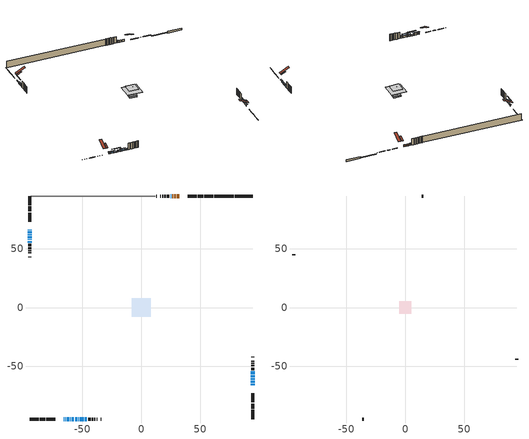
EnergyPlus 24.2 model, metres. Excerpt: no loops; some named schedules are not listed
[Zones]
conditioned space
 floor outside (Floor1 construction): -1.21,-1.21 -1.21,1.21 1.21,1.21 1.21,-1.21 z1.07
 floor adiabatic (Floor3 construction): -4.06,-4.06 -4.06,4.06 4.06,4.06 4.06,-4.06 z1.07
 floor adiabatic (AdiabaticFloorConstruction): -8.04,-8.04 -8.04,8.04 8.04,8.04 8.04,-8.04 z5.95
 floor foundation (Slab1 construction): -2.79,-2.79 -2.79,2.79 2.79,2.79 2.79,-2.79 z-0.91
 floor foundation (Slab2 construction): -4.06,-4.06 -4.06,4.06 4.06,4.06 4.06,-4.06 z-0.61
 wall outside (RimJoist1 construction): 61.26,94.81 53.49,94.81 / -94.81,-94.81 -87.05,-94.81 / -94.81,94.81 -94.81,87.05 / 94.81,-94.81 94.81,-87.05 z1.07:1.37
 wall outside (RimJoist2 construction): 52.56,94.81 48.12,94.81 / -86.12,-94.81 -81.67,-94.81 / -94.81,86.12 -94.81,81.67 / 94.81,-86.12 94.81,-81.67 z1.07:1.37
 wall outside (RimJoist3 construction): 47.19,94.81 39.42,94.81 / -80.75,-94.81 -72.98,-94.81 / -94.81,80.75 -94.81,72.98 / 94.81,-80.75 94.81,-72.98 z1.07:1.37
 wall outside (AdiabaticWallConstruction 1): 32.47,94.81 30.37,94.81 / 29.44,94.81 28.01,94.81 / 27.08,94.81 26.24,94.81 z1.07:3.1
 wall outside (AdiabaticWallConstruction): -94.81,66.03 -94.81,65.72 z1.07:1.99; -66.03,-94.81 -65.42,-94.81 / -64.49,-94.81 -64.11,-94.81 / -63.18,-94.81 -61.4,-94.81 / 94.81,-66.03 94.81,-64.96 / 94.81,-61.33 94.81,-60.16 / 94.81,-59.23 94.81,-57.55 / -60.48,-94.81 -59.94,-94.81 / 25.31,94.81 24.93,94.81 / -47.86,-94.81 -46.2,-94.81 z1.07:2.85; -94.81,64.8 -94.81,63.35 / -56.33,-94.81 -54.58,-94.81 z1.07:2.52; -94.81,62.42 -94.81,61.42 z1.07:1.57; -94.81,60.49 -94.81,58.89 z1.07:3.13; -94.81,57.96 -94.81,57.4 z1.07:2.21; -94.81,56.48 -94.81,55.03 z1.07:2.24; 94.81,-64.04 94.81,-62.26 / -52.34,-94.81 -48.78,-94.81 z1.07:3.1; -59.01,-94.81 -57.26,-94.81 z1.07:2.09; 94.81,-56.63 94.81,-54.14 z1.07:3.56; -53.65,-94.81 -53.27,-94.81 z1.07:2.82
 wall outside (Wall1 construction): 24,94.81 21.88,94.81 / -45.27,-94.81 -43.15,-94.81 / -94.81,54.1 -94.81,51.98 / 94.81,-53.21 94.81,-51.08 z1.07:8.39
 wall outside (Wall2 construction): 20.95,94.81 19.63,94.81 / -42.22,-94.81 -40.9,-94.81 / -94.81,51.05 -94.81,49.72 / 94.81,-50.16 94.81,-48.83 z1.07:8.39
 wall outside (Wall3 construction): 18.7,94.81 17.65,94.81 / -39.97,-94.81 -38.92,-94.81 / -94.81,48.79 -94.81,47.74 / 94.81,-47.9 94.81,-46.85 z1.07:8.39
 wall outside (Wall4 construction): 16.72,94.81 16.22,94.81 / -37.99,-94.81 -37.49,-94.81 / -94.81,46.81 -94.81,46.32 / 94.81,-45.92 94.81,-45.43 z1.07:8.39
 wall outside (Wall6 construction): 13.24,94.81 12.84,94.81 / -34.51,-94.81 -34.11,-94.81 / -94.81,43.34 -94.81,42.94 / 94.81,-42.45 94.81,-42.05 z1.07:8.39
 wall foundation (FoundationWall1 construction): 94.81,94.81 79.42,94.81 z-0.91:1.07
 wall foundation (FoundationWall2 construction): 78.49,94.81 62.19,94.81 z-0.61:0.15
 wall adiabatic (Wall7 construction): 11.91,94.81 -93.89,94.81 z1.07:8.39
 window (WindowConstruction 19): -94.81,66.03 -94.81,65.73 z1.07:1.98
 window (WindowConstruction 7): -66.03,-94.81 -65.42,-94.81 z1.07:2.85
 window (WindowConstruction 8): -64.49,-94.81 -64.11,-94.81 z1.07:2.85
 window (WindowConstruction 9): -94.81,64.8 -94.81,63.35 z1.07:2.52
 window (WindowConstruction 20): -94.81,62.42 -94.81,61.42 z1.07:1.57
 window (WindowConstruction 10): -63.18,-94.81 -61.4,-94.81 z1.07:2.85
 window (WindowConstruction 11): -94.81,60.49 -94.81,58.89 z1.07:3.13
 window (WindowConstruction 12): -94.81,57.96 -94.81,57.4 z1.07:2.21
 window (WindowConstruction 13): -94.81,56.47 -94.81,55.03 z1.07:2.24
 window (WindowConstruction 14): 94.81,-66.03 94.81,-64.96 z1.07:2.85
 window (WindowConstruction): 94.81,-64.03 94.81,-62.26 z1.07:3.1
 window (WindowConstruction 15): 94.81,-61.33 94.81,-60.16 z1.07:2.85
 window (WindowConstruction 16): 94.81,-59.23 94.81,-57.56 z1.07:2.85
 window (WindowConstruction 17): -60.48,-94.81 -59.94,-94.81 z1.07:2.85
 window (WindowConstruction 18): -59.01,-94.81 -57.26,-94.81 z1.07:2.08
 window (WindowConstruction 1): 94.81,-56.63 94.81,-54.14 z1.07:3.56
 window (WindowConstruction 2): 25.31,94.81 24.93,94.81 z1.07:2.85
 window (WindowConstruction 3): -56.33,-94.81 -54.58,-94.81 z1.07:2.52
 window (WindowConstruction 4): -53.65,-94.81 -53.27,-94.81 z1.07:2.82
 window (WindowConstruction 5): -52.34,-94.81 -48.79,-94.81 z1.07:3.1
 window (WindowConstruction 6): -47.86,-94.81 -46.2,-94.81 z1.07:2.85
 door (Door): 32.47,94.81 30.37,94.81 z1.07:3.1
 door (Door 1): 29.44,94.81 28.01,94.81 z1.07:3.1
 door (Door 2): 27.08,94.81 26.24,94.81 z1.07:3.1
 ceiling adiabatic (AdiabaticFloorConstruction): 8.04,-8.04 8.04,8.04 -8.04,8.04 -8.04,-8.04 z5.95
 roof outside (Roof1 construction): -1.14,1.14 -1.14,-1.14 1.14,-1.14 1.14,1.14 z8.39
 roof outside (Roof3 construction): 33.4,94.81,8.39 33.4,89.76,10.91 34.81,89.76,10.91 34.81,94.81,8.39; -66.96,-94.81,8.39 -66.96,-89.76,10.91 -68.37,-89.76,10.91 -68.37,-94.81,8.39; -94.81,66.96,8.39 -89.76,66.96,10.91 -89.76,68.37,10.91 -94.81,68.37,8.39; 94.81,-66.96,8.39 89.76,-66.96,10.91 89.76,-68.37,10.91 94.81,-68.37,8.39
attic - vented
 floor to conditioned space (Floor2 construction Reversed): -5.2,-5.2 -5.2,5.2 5.2,5.2 5.2,-5.2 z8.39
 wall outside (Wall5 construction): 15.29,94.81 14.17,94.81 / -36.56,-94.81 -35.44,-94.81 / -94.81,45.39 -94.81,44.27 / 94.81,-44.5 94.81,-43.37 z1.07:8.39
 roof outside (Roof2 construction): 35.74,94.81,8.39 35.74,84.97,13.31 38.49,84.97,13.31 38.49,94.81,8.39; -69.3,-94.81,8.39 -69.3,-84.97,13.31 -72.05,-84.97,13.31 -72.05,-94.81,8.39; -94.81,69.3,8.39 -84.97,69.3,13.31 -84.97,72.05,13.31 -94.81,72.05,8.39; 94.81,-69.3,8.39 84.97,-69.3,13.31 84.97,-72.05,13.31 94.81,-72.05,8.39
shading: -94.81,65.12 -94.81,66.64 -95.42,66.64 -95.42,65.12 z2.59; -64.81,-94.81 -66.64,-94.81 -66.64,-95.42 -64.81,-95.42 z3.46; -63.81,-94.81 -64.79,-94.81 -64.79,-95.42 -63.81,-95.42 z3.15; -94.81,57.86 -94.81,70.29 -95.42,70.29 -95.42,57.86 z8.01; -94.81,60.81 -94.81,63.03 -95.42,63.03 -95.42,60.81 z2.18; -60.79,-94.81 -63.79,-94.81 -63.79,-95.42 -60.79,-95.42 z3.46; -94.81,58.28 -94.81,61.1 -95.42,61.1 -95.42,58.28 z3.74; -94.81,56.79 -94.81,58.57 -95.42,58.57 -95.42,56.79 z2.82; -94.81,54.42 -94.81,57.08 -95.42,57.08 -95.42,54.42 z2.85; 94.81,-64.35 94.81,-66.64 95.73,-66.64 95.73,-64.35 z3.46; 94.81,-61.65 94.81,-64.64 95.42,-64.64 95.42,-61.65 z3.71; 94.81,-59.55 94.81,-61.94 95.73,-61.94 95.73,-59.55 z3.46; 94.81,-56.95 94.81,-59.84 95.73,-59.84 95.73,-56.95 z3.46; -59.33,-94.81 -61.08,-94.81 -61.08,-97.87 -59.33,-97.87 z3.46; -53.6,-94.81 -62.67,-94.81 -62.67,-95.42 -53.6,-95.42 z5.75; 94.81,-53.84 94.81,-56.93 95.42,-56.93 95.42,-53.84 z3.86; 24.32,94.81 25.92,94.81 25.92,95.42 24.32,95.42 z3.46; -53.97,-94.81 -56.94,-94.81 -56.94,-97.55 -53.97,-97.55 z3.13; -52.66,-94.81 -54.26,-94.81 -54.26,-97.55 -52.66,-97.55 z3.43; -48.18,-94.81 -52.95,-94.81 -52.95,-97.55 -48.18,-97.55 z3.71; -45.59,-94.81 -48.47,-94.81 -48.47,-95.42 -45.59,-95.42 z3.46
[Building]
Building 1: Terrain=Suburbs
[Site:Location]
Whistler Nesters_BC: Latitude {deg}=50.13; Longitude {deg}=-122.95; Time Zone {hr}=-8; Elevation {m}=659; Keep Site Location Information=Yes
[Site:GroundTemperature:Shallow]
3.05327, 1.53806, 1.41671, 2.13576, 5.02233, 7.89546, 10.3863, 11.9642, 12.0983, 10.8149, 8.38757, 5.60258
[Site:WaterMainsTemperature]
Calculation Method=Schedule; Temperature Schedule=mains temperature schedule
[Material] Roughness=Rough; Thermal Absorptance=0.9
Name | Thickness {m} | Conductivity {W/m-K} | Density {kg/m3} | Specific Heat {J/kg-K} | Solar Absorptance | Visible Absorptance
asphalt or fiberglass shingles | 0.00635 | 0.162714 | 1121.4 | 1465.45 | 0.4 | 0.4
ceiling loosefill ins | 0.169333 | 0.0480833 | 16.02 | 1046.75 | 0.7 | 0.7
ceiling stud and cavity | 0.1397 | 0.123578 | 65.682 | 1177.47 | 0.7 | 0.7
concrete 4.0 in. | 0.1016 | 1.803125 | 2242.8 | 837.4 | 0.7 | 0.7
concrete 8.0 in. | 0.2032 | 1.803125 | 2242.8 | 837.4 | 0.7 | 0.7
door material | 0.04445 | 0.188738 | 512.64 | 1214.23 | 0.7 | 0.7
exterior vertical ins | 0.0486707 | 0.029427 | 32.04 | 1214.23 | 0.7 | 0.7
exterior vertical ins 1 | 0.0508317 | 0.029427 | 32.04 | 1214.23 | 0.7 | 0.7
floor covering | 0.0127 | 0.0433444 | 54.468 | 1339.84 | 0.6 | 0.6
floor covering 1 | 0.0127 | 9.015625 | 54.468 | 1339.84 | 0.6 | 0.6
floor rigid ins; roof rigid ins | 0.103632 | 0.029427 | 32.04 | 1214.23 | 0.7 | 0.7
floor rigid ins 1; wall rigid ins 2 | 0.512978 | 0.029427 | 32.04 | 1214.23 | 0.7 | 0.7
floor stud and cavity | 0.1397 | 0.150204 | 92.3553 | 1139.71 | 0.7 | 0.7
floor stud and cavity 1 | 0.0889 | 0.233522 | 50.32683 | 1063.81 | 0.7 | 0.7
floor stud and cavity 2 | 0.1397 | 1.75129 | 37.0049 | 1207.88 | 0.7 | 0.7
furniture material conditioned space 1 | 0.1524 | 0.115458 | 640.8 | 1214.23 | 0.6 | 0.6
gypsum board | 0.0127 | 0.160291 | 801 | 837.4 | 0.6 | 0.6
gypsum board 1 | 0.0127 | 0.160291 | 801 | 837.4 | 0.7 | 0.7
osb sheathing 0.5 in. | 0.0127 | 0.115458 | 512.64 | 1214.23 | 0.7 | 0.7
osb sheathing 0.75 in. | 0.01905 | 0.115458 | 512.64 | 1214.23 | 0.7 | 0.7
osb sheathing 2.0 in. | 0.0508 | 0.115458 | 512.64 | 1214.23 | 0.7 | 0.7
rim joist rigid ins; wall rigid ins | 0.051816 | 0.029427 | 32.04 | 1214.23 | 0.7 | 0.7
rim joist stud and cavity | 0.0508 | 0.0406006 | 125.044 | 1163.47 | 0.6 | 0.6
rim joist stud and cavity 1 | 0.0508 | 0.0407152 | 125.044 | 1163.47 | 0.6 | 0.6
roof stud and cavity | 0.2032 | 0.478963 | 78.34581 | 1123.46 | 0.7 | 0.7
roof stud and cavity 1 | 0.2032 | 0.32134 | 78.34581 | 1123.46 | 0.7 | 0.7
wall rigid ins 1 | 0.051816 | 0.029427 | 32.04 | 1214.23 | 0.4 | 0.4
wall stud and cavity | 0.1397 | 0.0740787 | 139.0536 | 1170.24 | 0.7 | 0.7
wall stud and cavity 1 | 0.1397 | 0.0742868 | 139.0536 | 1170.24 | 0.7 | 0.7
wall stud and cavity 2 | 0.1397 | 0.0757045 | 139.0536 | 1170.24 | 0.7 | 0.7
wall stud and cavity 3 | 0.1397 | 0.0758492 | 139.0536 | 1170.24 | 0.7 | 0.7
wall stud and cavity 4 | 0.0889 | 6.9971 | 50.32683 | 1063.81 | 0.6 | 0.6
wall stud and cavity 5 | 0.1397 | 0.4704 | 139.0536 | 1170.24 | 0.7 | 0.7
wall stud and cavity 6 | 0.1397 | 0.485141 | 139.0536 | 1170.24 | 0.7 | 0.7
wall stud and cavity 7 | 0.0889 | 0.380278 | 52.3479 | 1209.89 | 0.7 | 0.7
wall stud and cavity 8 | 0.0889 | 0.391764 | 83.0341 | 1211.67 | 0.7 | 0.7
wood siding | 0.0254 | 0.102417 | 544.68 | 1172.36 | 0.4 | 0.4
wood siding 1 | 0.00254 | 0.102417 | 544.68 | 1172.36 | 0.4 | 0.4
wood siding 2; wood siding 3; wood siding 4 | 0.0254 | 0.102417 | 544.68 | 1172.36 | 0.7 | 0.7
[WindowMaterial:SimpleGlazingSystem]
Name | U-Factor {W/m2-K} | Solar Heat Gain Coefficient
WindowMaterial | 1.55066 | 0.46
WindowMaterial 1 | 1.52284 | 0.47
WindowMaterial 10 | 1.558611 | 0.46
WindowMaterial 11 | 1.55691 | 0.46
WindowMaterial 12 | 1.71987 | 0.4
WindowMaterial 13 | 1.79482 | 0.38
WindowMaterial 14 | 1.88964 | 0.35
WindowMaterial 15 | 1.59041 | 0.45
WindowMaterial 16 | 1.62731 | 0.43
WindowMaterial 17 | 1.70226 | 0.41
WindowMaterial 18 | 1.72782 | 0.4
WindowMaterial 19 | 3.063281 | 0.52
WindowMaterial 2 | 1.78346 | 0.38
WindowMaterial 20 | 3.026374 | 0.54
WindowMaterial 3 | 1.73406 | 0.4
WindowMaterial 4 | 2.06055 | 0.29
WindowMaterial 5 | 1.68977 | 0.42
WindowMaterial 6 | 1.717595 | 0.41
WindowMaterial 7 | 1.67615 | 0.42
WindowMaterial 8 | 2.05941 | 0.29
WindowMaterial 9 | 1.76813 | 0.39
[Construction]
AdiabaticFloorConstruction: floor stud and cavity 2, floor rigid ins 1, osb sheathing 0.75 in., floor covering
AdiabaticWallConstruction: wood siding 3, wall rigid ins 2, wall stud and cavity 7, gypsum board
AdiabaticWallConstruction 1: wood siding 4, wall rigid ins 2, wall stud and cavity 7, gypsum board
Door; Door 1; Door 2: door material
Floor1 construction: floor stud and cavity, floor rigid ins, osb sheathing 0.75 in., floor covering
Floor2 construction Reversed: gypsum board, ceiling stud and cavity, ceiling loosefill ins
Floor3 construction: floor stud and cavity 1, floor covering 1
FoundationWall1 construction; FoundationWall2 construction: concrete 8.0 in., gypsum board 1
furniture construction conditioned space 1: furniture material conditioned space 1
PartitionWallConstruction: gypsum board, wall stud and cavity 8, gypsum board
RimJoist1 construction: wood siding 2, rim joist rigid ins, osb sheathing 2.0 in., rim joist stud and cavity
RimJoist2 construction; RimJoist3 construction: wood siding 2, rim joist rigid ins, osb sheathing 2.0 in., rim joist stud and cavity 1
Roof1 construction: asphalt or fiberglass shingles, roof rigid ins, osb sheathing 0.75 in., roof stud and cavity, gypsum board
Roof2 construction: asphalt or fiberglass shingles
Roof3 construction: asphalt or fiberglass shingles, roof rigid ins, osb sheathing 0.75 in., roof stud and cavity 1, gypsum board
Slab1 construction; Slab2 construction: concrete 4.0 in.
Wall1 construction: wood siding, osb sheathing 0.5 in., wall stud and cavity, gypsum board
Wall2 construction: wood siding, osb sheathing 0.5 in., wall stud and cavity 1, gypsum board
Wall3 construction: wood siding, osb sheathing 0.5 in., wall stud and cavity 2, gypsum board
Wall4 construction: wood siding, osb sheathing 0.5 in., wall stud and cavity 3, gypsum board
Wall5 construction: wood siding 1, wall stud and cavity 4
Wall6 construction: wood siding, wall rigid ins, osb sheathing 0.5 in., wall stud and cavity 5, gypsum board
Wall7 construction: wall rigid ins 1, osb sheathing 0.5 in., wall stud and cavity 6, gypsum board
WindowConstruction: WindowMaterial
WindowConstruction 1: WindowMaterial 1
WindowConstruction 10: WindowMaterial 10
WindowConstruction 11: WindowMaterial 11
WindowConstruction 12: WindowMaterial 12
WindowConstruction 13: WindowMaterial 13
WindowConstruction 14: WindowMaterial 14
WindowConstruction 15: WindowMaterial 15
WindowConstruction 16: WindowMaterial 16
WindowConstruction 17: WindowMaterial 17
WindowConstruction 18: WindowMaterial 18
WindowConstruction 19: WindowMaterial 19
WindowConstruction 2: WindowMaterial 2
WindowConstruction 20: WindowMaterial 20
WindowConstruction 3: WindowMaterial 3
WindowConstruction 4: WindowMaterial 4
WindowConstruction 5: WindowMaterial 5
WindowConstruction 6: WindowMaterial 6
WindowConstruction 7: WindowMaterial 7
WindowConstruction 8: WindowMaterial 8
WindowConstruction 9: WindowMaterial 9
[Zone] Multiplier=1; Part of Total Floor Area=Yes
Name | Volume {m3}
attic - vented | 84.0285
conditioned space | 887.1
[Space]
Name | Zone | Volume {m3}
attic - vented 1 | attic - vented | 84.0285
conditioned space 1 | conditioned space | 887.1
[ZoneInfiltration:EffectiveLeakageArea]
infil attic - vented 1: Zone or Space=attic - vented 1; Schedule=Always On Discrete; Effective Air Leakage Area {cm2}=4482.21; Stack Coefficient=0.000850918; Wind Coefficient=1.9709e-05
[ZoneMixing]
whole house fan mix: Zone or Space=attic - vented; Schedule=Always On Continuous; Design Flow Rate Calculation Method=Flow/Zone; Design Flow Rate {m3/s}=0; Source Zone or Space=conditioned space
[SurfaceProperty:ExposedFoundationPerimeter] Exposed Perimeter Calculation Method=TotalExposedPerimeter
Name | Total Exposed Perimeter {m}
Slab1 | 15.392
Slab2 | 16.307
[InternalMass] Zone or ZoneList=conditioned space; Space or SpaceList=conditioned space 1
Name | Construction | Surface Area {m2}
furniture mass conditioned space 1 | furniture construction conditioned space 1 | 170.924
partition wall mass | PartitionWallConstruction | 361.44
[Lights]
interior lighting: Zone or ZoneList or Space or SpaceList=conditioned space 1; Schedule=interior lighting schedule; Design Level Calculation Method=LightingLevel; Lighting Level {W}=343.2; Return Air Fraction=0; Fraction Radiant=0.6; Fraction Visible=0.2; Fraction Replaceable=1
[People]
occupants: Zone or ZoneList or Space or SpaceList=conditioned space 1; Number of People Schedule=occupants schedule; Number of People Calculation Method=People; Number of People=3; Fraction Radiant=0.314171; Sensible Heat Fraction=0.56303; Activity Level Schedule=occupants activity schedule; Carbon Dioxide Generation Rate {m3/s-W}=0; Enable ASHRAE 55 Comfort Warnings=No; Mean Radiant Temperature Calculation Type=EnclosureAveraged
[ElectricEquipment] Zone or ZoneList or Space or SpaceList=conditioned space 1; Design Level Calculation Method=EquipmentLevel
Name | Schedule | Design Level {W} | Fraction Latent | Fraction Radiant | Fraction Lost
clothes dryer | clothes dryer schedule | 140.772 | 0.015 | 0.081 | 0.85
clothes washer | clothes washer schedule | 32.1985 | 0.03 | 0.162 | 0.7
cooking range | cooking range schedule | 208.969 | 0.08 | 0.432 | 0.2
dishwasher | dishwasher schedule | 66.8632 | 0.3 | 0.18 | 0.4
fridge | fridge schedule | 72.9452 | 0 | 0.6 | 0
mech vent bath fan 0 | mech vent bath fan 0 schedule | 25.1 | 0 | 0 | 1
mech vent bath fan 1 | mech vent bath fan 1 schedule | 25.1 | 0 | 0 | 1
mech vent house fan | mech vent house fan schedule | 0 | 0 | 0 | 1
mech vent house fan cfis | mech vent house fan cfis schedule | 0 | 0 | 0 | 0
mech vent range fan 0 | mech vent range fan 0 schedule | 57 | 0 | 0 | 1
misc plug loads | misc plug loads schedule | 494.7 | 0.045 | 0.513 | 0.1
whole house fan | Always On Discrete | 0 | 0 | 0 | 1
[OtherEquipment] Zone or ZoneList or Space or SpaceList=conditioned space 1; Design Level Calculation Method=EquipmentLevel
Name | Fuel Type | Schedule | Design Level {W} | Fraction Latent | Fraction Radiant | Fraction Lost
clothes dryer 1 | Electricity | clothes dryer schedule | 0 | 0.015 | 0.081 | 0.85
cooking range 1 | Electricity | cooking range schedule | 0 | 0.08 | 0.432 | 0.2
general water use latent | None | general water use schedule | 59.3978 | 1 | 0 | 0
general water use sensible | None | general water use schedule | -58.539 | 0 | 0.6 | 0
mech vent house fan latent load | None | Always On Discrete | 0 | 1 | 0 | 0
mech vent house fan sensible load | None | Always On Discrete | 0 | 0 | 0 | 0
water heater energy adjustment1 | NaturalGas | Always On Discrete | 0.01 | 0 | 0 | 1
[ZoneInfiltration:DesignFlowRate] Zone or ZoneList or Space or SpaceList=conditioned space 1; Schedule=Always On Discrete; Design Flow Rate Calculation Method=Flow/Zone; Design Flow Rate {m3/s}=0
infil flow; natural vent flow; whole house fan flow
[Foundation:Kiva] Initial Indoor Air Temperature {C}=18; Wall Depth Below Slab {m}=0.2032; Custom Block X Position 1 {m}=0.2159; Custom Block Z Position 1 {m}=0
Name | Wall Height Above Grade {m} | Custom Block Material Name 1 | Custom Block Depth 1 {m}
Foundation Kiva 1 | 1.07 | exterior vertical ins | 1.98001
Foundation Kiva 2 | 0.149992 | exterior vertical ins 1 | 0.759988
[Foundation:Kiva:Settings]
Soil Conductivity {W/m-K}=0.849921; Soil Density {kg/m3}=1842.3; Soil Specific Heat {J/kg-K}=418.7; Ground Solar Absorptivity=0.9; Ground Thermal Absorptivity=0.9; Ground Surface Roughness {m}=0.03; Far-Field Width {m}=40; Deep-Ground Boundary Condition=ZeroFlux; Deep-Ground Depth {m}=40; Minimum Cell Dimension {m}=0.2; Maximum Cell Growth Coefficient=3; Simulation Timestep=Timestep
[Exterior:Lights]
exterior lighting: Schedule=exterior lighting schedule; Design Level {W}=75.6
[Schedule:Constant]
Name | Hourly Value
Always On Continuous; mech vent house fan schedule; mech vent house fan cfis schedule; Always On Discrete | 1
occupants activity schedule | 117.228
fridge schedule | 0
[Schedule:Week:Daily]
interior lighting schedule Week Rule - Jan1-Jan27: interior lighting schedule day, interior lighting schedule day, interior lighting schedule day, interior lighting schedule day, interior lighting schedule day, interior lighting schedule day, interior lighting schedule day, interior lighting schedule default day, interior lighting schedule default day, interior lighting schedule default day, interior lighting schedule default day, interior lighting schedule default day
interior lighting schedule Week Rule - Jan28-Feb3: interior lighting schedule day, interior lighting schedule day, interior lighting schedule day, interior lighting schedule day, interior lighting schedule day 1, interior lighting schedule day 1, interior lighting schedule day 1, interior lighting schedule default day, interior lighting schedule default day, interior lighting schedule default day, interior lighting schedule default day, interior lighting schedule default day
interior lighting schedule Week Rule - Feb4-Feb24: interior lighting schedule day 1, interior lighting schedule day 1, interior lighting schedule day 1, interior lighting schedule day 1, interior lighting schedule day 1, interior lighting schedule day 1, interior lighting schedule day 1, interior lighting schedule default day, interior lighting schedule default day, interior lighting schedule default day, interior lighting schedule default day, interior lighting schedule default day
interior lighting schedule Week Rule - Feb25-Mar3: interior lighting schedule day 1, interior lighting schedule day 1, interior lighting schedule day 1, interior lighting schedule day 1, interior lighting schedule day 2, interior lighting schedule day 2, interior lighting schedule day 2, interior lighting schedule default day, interior lighting schedule default day, interior lighting schedule default day, interior lighting schedule default day, interior lighting schedule default day
interior lighting schedule Week Rule - Mar4-Mar31: interior lighting schedule day 2, interior lighting schedule day 2, interior lighting schedule day 2, interior lighting schedule day 2, interior lighting schedule day 2, interior lighting schedule day 2, interior lighting schedule day 2, interior lighting schedule default day, interior lighting schedule default day, interior lighting schedule default day, interior lighting schedule default day, interior lighting schedule default day
interior lighting schedule Week Rule - Apr1-Apr28: interior lighting schedule day 3, interior lighting schedule day 3, interior lighting schedule day 3, interior lighting schedule day 3, interior lighting schedule day 3, interior lighting schedule day 3, interior lighting schedule day 3, interior lighting schedule default day, interior lighting schedule default day, interior lighting schedule default day, interior lighting schedule default day, interior lighting schedule default day
interior lighting schedule Week Rule - Apr29-May5: interior lighting schedule day 3, interior lighting schedule day 3, interior lighting schedule day 4, interior lighting schedule day 4, interior lighting schedule day 4, interior lighting schedule day 4, interior lighting schedule day 4, interior lighting schedule default day, interior lighting schedule default day, interior lighting schedule default day, interior lighting schedule default day, interior lighting schedule default day
interior lighting schedule Week Rule - May6-May26: interior lighting schedule day 4, interior lighting schedule day 4, interior lighting schedule day 4, interior lighting schedule day 4, interior lighting schedule day 4, interior lighting schedule day 4, interior lighting schedule day 4, interior lighting schedule default day, interior lighting schedule default day, interior lighting schedule default day, interior lighting schedule default day, interior lighting schedule default day
interior lighting schedule Week Rule - May27-Jun2: interior lighting schedule day 4, interior lighting schedule day 4, interior lighting schedule day 4, interior lighting schedule day 4, interior lighting schedule day 4, interior lighting schedule day 5, interior lighting schedule day 5, interior lighting schedule default day, interior lighting schedule default day, interior lighting schedule default day, interior lighting schedule default day, interior lighting schedule default day
interior lighting schedule Week Rule - Jun3-Jun30: interior lighting schedule day 5, interior lighting schedule day 5, interior lighting schedule day 5, interior lighting schedule day 5, interior lighting schedule day 5, interior lighting schedule day 5, interior lighting schedule day 5, interior lighting schedule default day, interior lighting schedule default day, interior lighting schedule default day, interior lighting schedule default day, interior lighting schedule default day
interior lighting schedule Week Rule - Jul1-Jul28: interior lighting schedule day 6, interior lighting schedule day 6, interior lighting schedule day 6, interior lighting schedule day 6, interior lighting schedule day 6, interior lighting schedule day 6, interior lighting schedule day 6, interior lighting schedule default day, interior lighting schedule default day, interior lighting schedule default day, interior lighting schedule default day, interior lighting schedule default day
interior lighting schedule Week Rule - Jul29-Aug4: interior lighting schedule day 6, interior lighting schedule day 6, interior lighting schedule day 6, interior lighting schedule day 7, interior lighting schedule day 7, interior lighting schedule day 7, interior lighting schedule day 7, interior lighting schedule default day, interior lighting schedule default day, interior lighting schedule default day, interior lighting schedule default day, interior lighting schedule default day
interior lighting schedule Week Rule - Aug5-Aug25: interior lighting schedule day 7, interior lighting schedule day 7, interior lighting schedule day 7, interior lighting schedule day 7, interior lighting schedule day 7, interior lighting schedule day 7, interior lighting schedule day 7, interior lighting schedule default day, interior lighting schedule default day, interior lighting schedule default day, interior lighting schedule default day, interior lighting schedule default day
interior lighting schedule Week Rule - Aug26-Sep1: interior lighting schedule day 7, interior lighting schedule day 7, interior lighting schedule day 7, interior lighting schedule day 7, interior lighting schedule day 7, interior lighting schedule day 7, interior lighting schedule day 8, interior lighting schedule default day, interior lighting schedule default day, interior lighting schedule default day, interior lighting schedule default day, interior lighting schedule default day
interior lighting schedule Week Rule - Sep2-Sep29: interior lighting schedule day 8, interior lighting schedule day 8, interior lighting schedule day 8, interior lighting schedule day 8, interior lighting schedule day 8, interior lighting schedule day 8, interior lighting schedule day 8, interior lighting schedule default day, interior lighting schedule default day, interior lighting schedule default day, interior lighting schedule default day, interior lighting schedule default day
interior lighting schedule Week Rule - Sep30-Oct6: interior lighting schedule day 8, interior lighting schedule day 9, interior lighting schedule day 9, interior lighting schedule day 9, interior lighting schedule day 9, interior lighting schedule day 9, interior lighting schedule day 9, interior lighting schedule default day, interior lighting schedule default day, interior lighting schedule default day, interior lighting schedule default day, interior lighting schedule default day
interior lighting schedule Week Rule - Oct7-Oct27: interior lighting schedule day 9, interior lighting schedule day 9, interior lighting schedule day 9, interior lighting schedule day 9, interior lighting schedule day 9, interior lighting schedule day 9, interior lighting schedule day 9, interior lighting schedule default day, interior lighting schedule default day, interior lighting schedule default day, interior lighting schedule default day, interior lighting schedule default day
interior lighting schedule Week Rule - Oct28-Nov3: interior lighting schedule day 9, interior lighting schedule day 9, interior lighting schedule day 9, interior lighting schedule day 9, interior lighting schedule day 10, interior lighting schedule day 10, interior lighting schedule day 10, interior lighting schedule default day, interior lighting schedule default day, interior lighting schedule default day, interior lighting schedule default day, interior lighting schedule default day
interior lighting schedule Week Rule - Nov4-Nov24: interior lighting schedule day 10, interior lighting schedule day 10, interior lighting schedule day 10, interior lighting schedule day 10, interior lighting schedule day 10, interior lighting schedule day 10, interior lighting schedule day 10, interior lighting schedule default day, interior lighting schedule default day, interior lighting schedule default day, interior lighting schedule default day, interior lighting schedule default day
interior lighting schedule Week Rule - Nov25-Dec1: interior lighting schedule day 10, interior lighting schedule day 10, interior lighting schedule day 10, interior lighting schedule day 10, interior lighting schedule day 10, interior lighting schedule day 10, interior lighting schedule day 11, interior lighting schedule default day, interior lighting schedule default day, interior lighting schedule default day, interior lighting schedule default day, interior lighting schedule default day
interior lighting schedule Week Rule - Dec2-Dec31: interior lighting schedule day 11, interior lighting schedule day 11, interior lighting schedule day 11, interior lighting schedule day 11, interior lighting schedule day 11, interior lighting schedule day 11, interior lighting schedule day 11, interior lighting schedule default day, interior lighting schedule default day, interior lighting schedule default day, interior lighting schedule default day, interior lighting schedule default day
occupants schedule Week Rule - Jan1-Dec31: occupants schedule day, occupants schedule day, occupants schedule day, occupants schedule day, occupants schedule day, occupants schedule day, occupants schedule day, occupants schedule default day, occupants schedule default day, occupants schedule default day, occupants schedule default day, occupants schedule default day
clothes dryer schedule Week Rule - Jan1-Dec31: clothes dryer schedule day, clothes dryer schedule day, clothes dryer schedule day, clothes dryer schedule day, clothes dryer schedule day, clothes dryer schedule day, clothes dryer schedule day, clothes dryer schedule default day, clothes dryer schedule default day, clothes dryer schedule default day, clothes dryer schedule default day, clothes dryer schedule default day
clothes washer schedule Week Rule - Jan1-Dec31: clothes washer schedule day, clothes washer schedule day, clothes washer schedule day, clothes washer schedule day, clothes washer schedule day, clothes washer schedule day, clothes washer schedule day, clothes washer schedule default day, clothes washer schedule default day, clothes washer schedule default day, clothes washer schedule default day, clothes washer schedule default day
cooking range schedule Week Rule - Jan1-Dec31: cooking range schedule day, cooking range schedule day, cooking range schedule day, cooking range schedule day, cooking range schedule day, cooking range schedule day, cooking range schedule day, cooking range schedule default day, cooking range schedule default day, cooking range schedule default day, cooking range schedule default day, cooking range schedule default day
dishwasher schedule Week Rule - Jan1-Dec31: dishwasher schedule day, dishwasher schedule day, dishwasher schedule day, dishwasher schedule day, dishwasher schedule day, dishwasher schedule day, dishwasher schedule day, dishwasher schedule default day, dishwasher schedule default day, dishwasher schedule default day, dishwasher schedule default day, dishwasher schedule default day
mech vent bath fan 0 schedule Week Rule - Jan1-Dec31: mech vent bath fan 0 schedule day, mech vent bath fan 0 schedule day, mech vent bath fan 0 schedule day, mech vent bath fan 0 schedule day, mech vent bath fan 0 schedule day, mech vent bath fan 0 schedule day, mech vent bath fan 0 schedule day, mech vent bath fan 0 schedule default day, mech vent bath fan 0 schedule default day, mech vent bath fan 0 schedule default day, mech vent bath fan 0 schedule default day, mech vent bath fan 0 schedule default day
mech vent bath fan 1 schedule Week Rule - Jan1-Dec31: mech vent bath fan 1 schedule day, mech vent bath fan 1 schedule day, mech vent bath fan 1 schedule day, mech vent bath fan 1 schedule day, mech vent bath fan 1 schedule day, mech vent bath fan 1 schedule day, mech vent bath fan 1 schedule day, mech vent bath fan 1 schedule default day, mech vent bath fan 1 schedule default day, mech vent bath fan 1 schedule default day, mech vent bath fan 1 schedule default day, mech vent bath fan 1 schedule default day
mech vent range fan 0 schedule Week Rule - Jan1-Dec31: mech vent range fan 0 schedule day, mech vent range fan 0 schedule day, mech vent range fan 0 schedule day, mech vent range fan 0 schedule day, mech vent range fan 0 schedule day, mech vent range fan 0 schedule day, mech vent range fan 0 schedule day, mech vent range fan 0 schedule default day, mech vent range fan 0 schedule default day, mech vent range fan 0 schedule default day, mech vent range fan 0 schedule default day, mech vent range fan 0 schedule default day
[Schedule:Year]
interior lighting schedule: interior lighting schedule Week Rule - Jan1-Jan27, 1, 1, 1, 27, interior lighting schedule Week Rule - Jan28-Feb3, 1, 28, 2, 3, interior lighting schedule Week Rule - Feb4-Feb24, 2, 4, 2, 24, interior lighting schedule Week Rule - Feb25-Mar3, 2, 25, 3, 3, interior lighting schedule Week Rule - Mar4-Mar31, 3, 4, 3, 31, interior lighting schedule Week Rule - Apr1-Apr28, 4, 1, 4, 28, interior lighting schedule Week Rule - Apr29-May5, 4, 29, 5, 5, interior lighting schedule Week Rule - May6-May26, 5, 6, 5, 26, interior lighting schedule Week Rule - May27-Jun2, 5, 27, 6, 2, interior lighting schedule Week Rule - Jun3-Jun30, 6, 3, 6, 30, interior lighting schedule Week Rule - Jul1-Jul28, 7, 1, 7, 28, interior lighting schedule Week Rule - Jul29-Aug4, 7, 29, 8, 4, interior lighting schedule Week Rule - Aug5-Aug25, 8, 5, 8, 25, interior lighting schedule Week Rule - Aug26-Sep1, 8, 26, 9, 1, interior lighting schedule Week Rule - Sep2-Sep29, 9, 2, 9, 29, interior lighting schedule Week Rule - Sep30-Oct6, 9, 30, 10, 6, interior lighting schedule Week Rule - Oct7-Oct27, 10, 7, 10, 27, interior lighting schedule Week Rule - Oct28-Nov3, 10, 28, 11, 3, interior lighting schedule Week Rule - Nov4-Nov24, 11, 4, 11, 24, interior lighting schedule Week Rule - Nov25-Dec1, 11, 25, 12, 1, interior lighting schedule Week Rule - Dec2-Dec31, 12, 2, 12, 31
occupants schedule: occupants schedule Week Rule - Jan1-Dec31, 1, 1, 12, 31
clothes dryer schedule: clothes dryer schedule Week Rule - Jan1-Dec31, 1, 1, 12, 31
clothes washer schedule: clothes washer schedule Week Rule - Jan1-Dec31, 1, 1, 12, 31
cooking range schedule: cooking range schedule Week Rule - Jan1-Dec31, 1, 1, 12, 31
dishwasher schedule: dishwasher schedule Week Rule - Jan1-Dec31, 1, 1, 12, 31
mech vent bath fan 0 schedule: mech vent bath fan 0 schedule Week Rule - Jan1-Dec31, 1, 1, 12, 31
mech vent bath fan 1 schedule: mech vent bath fan 1 schedule Week Rule - Jan1-Dec31, 1, 1, 12, 31
mech vent range fan 0 schedule: mech vent range fan 0 schedule Week Rule - Jan1-Dec31, 1, 1, 12, 31
misc plug loads schedule: misc plug loads schedule Week Rule - Jan1-Dec31, 1, 1, 12, 31
general water use schedule: general water use schedule Week Rule - Jan1-Dec31, 1, 1, 12, 31
exterior lighting schedule: exterior lighting schedule Week Rule - Jan1-Jan27, 1, 1, 1, 27, exterior lighting schedule Week Rule - Jan28-Feb3, 1, 28, 2, 3, exterior lighting schedule Week Rule - Feb4-Feb24, 2, 4, 2, 24, exterior lighting schedule Week Rule - Feb25-Mar3, 2, 25, 3, 3, exterior lighting schedule Week Rule - Mar4-Mar31, 3, 4, 3, 31, exterior lighting schedule Week Rule - Apr1-Apr28, 4, 1, 4, 28, exterior lighting schedule Week Rule - Apr29-May5, 4, 29, 5, 5, exterior lighting schedule Week Rule - May6-May26, 5, 6, 5, 26, exterior lighting schedule Week Rule - May27-Jun2, 5, 27, 6, 2, exterior lighting schedule Week Rule - Jun3-Jun30, 6, 3, 6, 30, exterior lighting schedule Week Rule - Jul1-Jul28, 7, 1, 7, 28, exterior lighting schedule Week Rule - Jul29-Aug4, 7, 29, 8, 4, exterior lighting schedule Week Rule - Aug5-Aug25, 8, 5, 8, 25, exterior lighting schedule Week Rule - Aug26-Sep1, 8, 26, 9, 1, exterior lighting schedule Week Rule - Sep2-Sep29, 9, 2, 9, 29, exterior lighting schedule Week Rule - Sep30-Oct6, 9, 30, 10, 6, exterior lighting schedule Week Rule - Oct7-Oct27, 10, 7, 10, 27, exterior lighting schedule Week Rule - Oct28-Nov3, 10, 28, 11, 3, exterior lighting schedule Week Rule - Nov4-Nov24, 11, 4, 11, 24, exterior lighting schedule Week Rule - Nov25-Dec1, 11, 25, 12, 1, exterior lighting schedule Week Rule - Dec2-Dec31, 12, 2, 12, 31
[Schedule:Compact]
mains temperature schedule: Through: 01/01, For: AllDays, Until: 24:00, 7.30333, Through: 01/02, For: AllDays, Until: 24:00, 7.25278, Through: 01/03, For: AllDays, Until: 24:00, 7.20333, Through: 01/04, For: AllDays, Until: 24:00, 7.15444, Through: 01/05, For: AllDays, Until: 24:00, 7.10611, Through: 01/06, For: AllDays, Until: 24:00, 7.05889, Through: 01/07, For: AllDays, Until: 24:00, 7.01278, Through: 01/08, For: AllDays, Until: 24:00, 6.96722, Through: 01/09, For: AllDays, Until: 24:00, 6.92278, Through: 01/10, For: AllDays, Until: 24:00, 6.87889, Through: 01/11, For: AllDays, Until: 24:00, 6.83611, Through: 01/12, For: AllDays, Until: 24:00, 6.79389, Through: 01/13, For: AllDays, Until: 24:00, 6.75278, Through: 01/14, For: AllDays, Until: 24:00, 6.71278, Through: 01/15, For: AllDays, Until: 24:00, 6.67389, Through: 01/16, For: AllDays, Until: 24:00, 6.63556, Through: 01/17, For: AllDays, Until: 24:00, 6.59833, Through: 01/18, For: AllDays, Until: 24:00, 6.56222, Through: 01/19, For: AllDays, Until: 24:00, 6.52722, Through: 01/20, For: AllDays, Until: 24:00, 6.49278, Through: 01/21, For: AllDays, Until: 24:00, 6.46, Through: 01/22, For: AllDays, Until: 24:00, 6.42778, Through: 01/23, For: AllDays, Until: 24:00, 6.39667, Through: 01/24, For: AllDays, Until: 24:00, 6.36667, Through: 01/25, For: AllDays, Until: 24:00, 6.33722, Through: 01/26, For: AllDays, Until: 24:00, 6.30944, Through: 01/27, For: AllDays, Until: 24:00, 6.28278, Through: 01/28, For: AllDays, Until: 24:00, 6.25667, Through: 01/29, For: AllDays, Until: 24:00, 6.23222, Through: 01/30, For: AllDays, Until: 24:00, 6.20833, Through: 01/31, For: AllDays, Until: 24:00, 6.18611, Through: 02/01, For: AllDays, Until: 24:00, 6.16444, Through: 02/02, For: AllDays, Until: 24:00, 6.14389, Through: 02/03, For: AllDays, Until: 24:00, 6.125, Through: 02/04, For: AllDays, Until: 24:00, 6.10667, Through: 02/05, For: AllDays, Until: 24:00, 6.09, Through: 02/06, For: AllDays, Until: 24:00, 6.07389, Through: 02/07, For: AllDays, Until: 24:00, 6.05944, Through: 02/08, For: AllDays, Until: 24:00, 6.04611, Through: 02/09, For: AllDays, Until: 24:00, 6.03333, Through: 02/10, For: AllDays, Until: 24:00, 6.02222, Through: 02/11, For: AllDays, Until: 24:00, 6.01222, Through: 02/12, For: AllDays, Until: 24:00, 6.00333, Through: 02/13, For: AllDays, Until: 24:00, 5.99556, Through: 02/14, For: AllDays, Until: 24:00, 5.98889, Through: 02/15, For: AllDays, Until: 24:00, 5.98389, Through: 02/16, For: AllDays, Until: 24:00, 5.97944, Through: 02/17, For: AllDays, Until: 24:00, 5.97611, Through: 02/18, For: AllDays, Until: 24:00, 5.97444, Through: 02/19, For: AllDays, Until: 24:00, 5.97389, Through: 02/20, For: AllDays, Until: 24:00, 5.97389, Through: 02/21, For: AllDays, Until: 24:00, 5.97556, Through: 02/22, For: AllDays, Until: 24:00, 5.97833, Through: 02/23, For: AllDays, Until: 24:00, 5.98222, Through: 02/24, For: AllDays, Until: 24:00, 5.98722, Through: 02/25, For: AllDays, Until: 24:00, 5.99389, Through: 02/26, For: AllDays, Until: 24:00, 6.00111, Through: 02/27, For: AllDays, Until: 24:00, 6.00944, Through: 02/28, For: AllDays, Until: 24:00, 6.01944, Through: 03/01, For: AllDays, Until: 24:00, 6.03056, Through: 03/02, For: AllDays, Until: 24:00, 6.04222, Through: 03/03, For: AllDays, Until: 24:00, 6.05556, Through: 03/04, For: AllDays, Until: 24:00, 6.07, Through: 03/05, For: AllDays, Until: 24:00, 6.08556, Through: 03/06, For: AllDays, Until: 24:00, 6.10222, Through: 03/07, For: AllDays, Until: 24:00, 6.12, Through: 03/08, For: AllDays, Until: 24:00, 6.13889, Through: 03/09, For: AllDays, Until: 24:00, 6.15889, Through: 03/10, For: AllDays, Until: 24:00, 6.18, Through: 03/11, For: AllDays, Until: 24:00, 6.20222, Through: 03/12, For: AllDays, Until: 24:00, 6.22556, Through: 03/13, For: AllDays, Until: 24:00, 6.25, Through: 03/14, For: AllDays, Until: 24:00, 6.275, Through: 03/15, For: AllDays, Until: 24:00, 6.30167, Through: 03/16, For: AllDays, Until: 24:00, 6.32944, Through: 03/17, For: AllDays, Until: 24:00, 6.35833, Through: 03/18, For: AllDays, Until: 24:00, 6.38778, Through: 03/19, For: AllDays, Until: 24:00, 6.41889, Through: 03/20, For: AllDays, Until: 24:00, 6.45056, Through: 03/21, For: AllDays, Until: 24:00, 6.48333, Through: 03/22, For: AllDays, Until: 24:00, 6.51722, Through: 03/23, For: AllDays, Until: 24:00, 6.55222, Through: 03/24, For: AllDays, Until: 24:00, 6.58833, Through: 03/25, For: AllDays, Until: 24:00, 6.625, Through: 03/26, For: AllDays, Until: 24:00, 6.66278, Through: 03/27, For: AllDays, Until: 24:00, 6.70167, Through: 03/28, For: AllDays, Until: 24:00, 6.74167, Through: 03/29, For: AllDays, Until: 24:00, 6.78222, Through: 03/30, For: AllDays, Until: 24:00, 6.82389, Through: 03/31, For: AllDays, Until: 24:00, 6.86667, Through: 04/01, For: AllDays, Until: 24:00, 6.91, Through: 04/02, For: AllDays, Until: 24:00, 6.95444, Through: 04/03, For: AllDays, Until: 24:00, 7, Through: 04/04, For: AllDays, Until: 24:00, 7.04611, Through: 04/05, For: AllDays, Until: 24:00, 7.09278, Through: 04/06, For: AllDays, Until: 24:00, 7.14056, Through: 04/07, For: AllDays, Until: 24:00, 7.18944, Through: 04/08, For: AllDays, Until: 24:00, 7.23889, Through: 04/09, For: AllDays, Until: 24:00, 7.28889, Through: 04/10, For: AllDays, Until: 24:00, 7.34, Through: 04/11, For: AllDays, Until: 24:00, 7.39167, Through: 04/12, For: AllDays, Until: 24:00, 7.44444, Through: 04/13, For: AllDays, Until: 24:00, 7.49778, Through: 04/14, For: AllDays, Until: 24:00, 7.55167, Through: 04/15, For: AllDays, Until: 24:00, 7.60611, Through: 04/16, For: AllDays, Until: 24:00, 7.66167, Through: 04/17, For: AllDays, Until: 24:00, 7.71778, Through: 04/18, For: AllDays, Until: 24:00, 7.77444, Through: 04/19, For: AllDays, Until: 24:00, 7.83167, Through: 04/20, For: AllDays, Until: 24:00, 7.88944, Through: 04/21, For: AllDays, Until: 24:00, 7.94833, Through: 04/22, For: AllDays, Until: 24:00, 8.00722, Through: 04/23, For: AllDays, Until: 24:00, 8.06722, Through: 04/24, For: AllDays, Until: 24:00, 8.12722, Through: 04/25, For: AllDays, Until: 24:00, 8.18833, Through: 04/26, For: AllDays, Until: 24:00, 8.24944, Through: 04/27, For: AllDays, Until: 24:00, 8.31111, Through: 04/28, For: AllDays, Until: 24:00, 8.37333, Through: 04/29, For: AllDays, Until: 24:00, 8.43611, Through: 04/30, For: AllDays, Until: 24:00, 8.49944, Through: 05/01, For: AllDays, Until: 24:00, 8.56278, Through: 05/02, For: AllDays, Until: 24:00, 8.62722, Through: 05/03, For: AllDays, Until: 24:00, 8.69111, Through: 05/04, For: AllDays, Until: 24:00, 8.75611, Through: 05/05, For: AllDays, Until: 24:00, 8.82111, Through: 05/06, For: AllDays, Until: 24:00, 8.88667, Through: 05/07, For: AllDays, Until: 24:00, 8.95222, Through: 05/08, For: AllDays, Until: 24:00, 9.01833, Through: 05/09, For: AllDays, Until: 24:00, 9.08444, Through: 05/10, For: AllDays, Until: 24:00, 9.15111, Through: 05/11, For: AllDays, Until: 24:00, 9.21778, Through: 05/12, For: AllDays, Until: 24:00, 9.285, Through: 05/13, For: AllDays, Until: 24:00, 9.35222, Through: 05/14, For: AllDays, Until: 24:00, 9.41944, Through: 05/15, For: AllDays, Until: 24:00, 9.48667, Through: 05/16, For: AllDays, Until: 24:00, 9.55444, Through: 05/17, For: AllDays, Until: 24:00, 9.62222, Through: 05/18, For: AllDays, Until: 24:00, 9.69, Through: 05/19, For: AllDays, Until: 24:00, 9.75778, Through: 05/20, For: AllDays, Until: 24:00, 9.82556, Through: 05/21, For: AllDays, Until: 24:00, 9.89333, Through: 05/22, For: AllDays, Until: 24:00, 9.96167, Through: 05/23, For: AllDays, Until: 24:00, 10.0294, Through: 05/24, For: AllDays, Until: 24:00, 10.0972, Through: 05/25, For: AllDays, Until: 24:00, 10.165, Through: 05/26, For: AllDays, Until: 24:00, 10.2328, Through: 05/27, For: AllDays, Until: 24:00, 10.3006, Through: 05/28, For: AllDays, Until: 24:00, 10.3683, Through: 05/29, For: AllDays, Until: 24:00, 10.4356, Through: 05/30, For: AllDays, Until: 24:00, 10.5028, Through: 05/31, For: AllDays, Until: 24:00, 10.57, Through: 06/01, For: AllDays, Until: 24:00, 10.6372, Through: 06/02, For: AllDays, Until: 24:00, 10.7039, Through: 06/03, For: AllDays, Until: 24:00, 10.77, Through: 06/04, For: AllDays, Until: 24:00, 10.8367, Through: 06/05, For: AllDays, Until: 24:00, 10.9022, Through: 06/06, For: AllDays, Until: 24:00, 10.9683, Through: 06/07, For: AllDays, Until: 24:00, 11.0333, Through: 06/08, For: AllDays, Until: 24:00, 11.0983, Through: 06/09, For: AllDays, Until: 24:00, 11.1633, Through: 06/10, For: AllDays, Until: 24:00, 11.2272, Through: 06/11, For: AllDays, Until: 24:00, 11.2917, Through: 06/12, For: AllDays, Until: 24:00, 11.355, Through: 06/13, For: AllDays, Until: 24:00, 11.4178, Through: 06/14, For: AllDays, Until: 24:00, 11.4806, Through: 06/15, For: AllDays, Until: 24:00, 11.5428, Through: 06/16, For: AllDays, Until: 24:00, 11.6044, Through: 06/17, For: AllDays, Until: 24:00, 11.6656, Through: 06/18, For: AllDays, Until: 24:00, 11.7267, Through: 06/19, For: AllDays, Until: 24:00, 11.7867, Through: 06/20, For: AllDays, Until: 24:00, 11.8461, Through: 06/21, For: AllDays, Until: 24:00, 11.9056, Through: 06/22, For: AllDays, Until: 24:00, 11.9639, Through: 06/23, For: AllDays, Until: 24:00, 12.0217, Through: 06/24, For: AllDays, Until: 24:00, 12.0789, Through: 06/25, For: AllDays, Until: 24:00, 12.1356, Through: 06/26, For: AllDays, Until: 24:00, 12.1911, Through: 06/27, For: AllDays, Until: 24:00, 12.2467, Through: 06/28, For: AllDays, Until: 24:00, 12.3011, Through: 06/29, For: AllDays, Until: 24:00, 12.355, Through: 06/30, For: AllDays, Until: 24:00, 12.4083, Through: 07/01, For: AllDays, Until: 24:00, 12.4606, Through: 07/02, For: AllDays, Until: 24:00, 12.5122, Through: 07/03, For: AllDays, Until: 24:00, 12.5633, Through: 07/04, For: AllDays, Until: 24:00, 12.6133, Through: 07/05, For: AllDays, Until: 24:00, 12.6628, Through: 07/06, For: AllDays, Until: 24:00, 12.7111, Through: 07/07, For: AllDays, Until: 24:00, 12.7589, Through: 07/08, For: AllDays, Until: 24:00, 12.8056, Through: 07/09, For: AllDays, Until: 24:00, 12.8517, Through: 07/10, For: AllDays, Until: 24:00, 12.8967, Through: 07/11, For: AllDays, Until: 24:00, 12.9411, Through: 07/12, For: AllDays, Until: 24:00, 12.9844, Through: 07/13, For: AllDays, Until: 24:00, 13.0267, Through: 07/14, For: AllDays, Until: 24:00, 13.0683, Through: 07/15, For: AllDays, Until: 24:00, 13.1089, Through: 07/16, For: AllDays, Until: 24:00, 13.1483, Through: 07/17, For: AllDays, Until: 24:00, 13.1872, Through: 07/18, For: AllDays, Until: 24:00, 13.225, Through: 07/19, For: AllDays, Until: 24:00, 13.2617, Through: 07/20, For: AllDays, Until: 24:00, 13.2972, Through: 07/21, For: AllDays, Until: 24:00, 13.3322, Through: 07/22, For: AllDays, Until: 24:00, 13.3661, Through: 07/23, For: AllDays, Until: 24:00, 13.3983, Through: 07/24, For: AllDays, Until: 24:00, 13.4306, Through: 07/25, For: AllDays, Until: 24:00, 13.4611, Through: 07/26, For: AllDays, Until: 24:00, 13.4906, Through: 07/27, For: AllDays, Until: 24:00, 13.5189, Through: 07/28, For: AllDays, Until: 24:00, 13.5467, Through: 07/29, For: AllDays, Until: 24:00, 13.5728, Through: 07/30, For: AllDays, Until: 24:00, 13.5983, Through: 07/31, For: AllDays, Until: 24:00, 13.6228, Through: 08/01, For: AllDays, Until: 24:00, 13.6456, Through: 08/02, For: AllDays, Until: 24:00, 13.6678, Through: 08/03, For: AllDays, Until: 24:00, 13.6889, Through: 08/04, For: AllDays, Until: 24:00, 13.7083, Through: 08/05, For: AllDays, Until: 24:00, 13.7272, Through: 08/06, For: AllDays, Until: 24:00, 13.745, Through: 08/07, For: AllDays, Until: 24:00, 13.7611, Through: 08/08, For: AllDays, Until: 24:00, 13.7767, Through: 08/09, For: AllDays, Until: 24:00, 13.7906, Through: 08/10, For: AllDays, Until: 24:00, 13.8039, Through: 08/11, For: AllDays, Until: 24:00, 13.8156, Through: 08/12, For: AllDays, Until: 24:00, 13.8261, Through: 08/13, For: AllDays, Until: 24:00, 13.8356, Through: 08/14, For: AllDays, Until: 24:00, 13.8439, Through: 08/15, For: AllDays, Until: 24:00, 13.8511, Through: 08/16, For: AllDays, Until: 24:00, 13.8572, Through: 08/17, For: AllDays, Until: 24:00, 13.8622, Through: 08/18, For: AllDays, Until: 24:00, 13.8661, Through: 08/19, For: AllDays, Until: 24:00, 13.8689, Through: 08/20, For: AllDays, Until: 24:00, 13.87, Through: 08/21, For: AllDays, Until: 24:00, 13.8706, Through: 08/22, For: AllDays, Until: 24:00, 13.8694, Through: 08/23, For: AllDays, Until: 24:00, 13.8672, Through: 08/24, For: AllDays, Until: 24:00, 13.8639, Through: 08/25, For: AllDays, Until: 24:00, 13.8594, Through: 08/26, For: AllDays, Until: 24:00, 13.8539, Through: 08/27, For: AllDays, Until: 24:00, 13.8472, Through: 08/28, For: AllDays, Until: 24:00, 13.8394, Through: 08/29, For: AllDays, Until: 24:00, 13.83, Through: 08/30, For: AllDays, Until: 24:00, 13.82, Through: 08/31, For: AllDays, Until: 24:00, 13.8083, Through: 09/01, For: AllDays, Until: 24:00, 13.7961, Through: 09/02, For: AllDays, Until: 24:00, 13.7822, Through: 09/03, For: AllDays, Until: 24:00, 13.7672, Through: 09/04, For: AllDays, Until: 24:00, 13.7511, Through: 09/05, For: AllDays, Until: 24:00, 13.7344, Through: 09/06, For: AllDays, Until: 24:00, 13.7161, Through: 09/07, For: AllDays, Until: 24:00, 13.6967, Through: 09/08, For: AllDays, Until: 24:00, 13.6761, Through: 09/09, For: AllDays, Until: 24:00, 13.6544, Through: 09/10, For: AllDays, Until: 24:00, 13.6317, Through: 09/11, For: AllDays, Until: 24:00, 13.6078, Through: 09/12, For: AllDays, Until: 24:00, 13.5828, Through: 09/13, For: AllDays, Until: 24:00, 13.5572, Through: 09/14, For: AllDays, Until: 24:00, 13.53, Through: 09/15, For: AllDays, Until: 24:00, 13.5017, Through: 09/16, For: AllDays, Until: 24:00, 13.4728, Through: 09/17, For: AllDays, Until: 24:00, 13.4422, Through: 09/18, For: AllDays, Until: 24:00, 13.4111, Through: 09/19, For: AllDays, Until: 24:00, 13.3789, Through: 09/20, For: AllDays, Until: 24:00, 13.3456, Through: 09/21, For: AllDays, Until: 24:00, 13.3111, Through: 09/22, For: AllDays, Until: 24:00, 13.2756, Through: 09/23, For: AllDays, Until: 24:00, 13.2394, Through: 09/24, For: AllDays, Until: 24:00, 13.2022, Through: 09/25, For: AllDays, Until: 24:00, 13.1639, Through: 09/26, For: AllDays, Until: 24:00, 13.1244, Through: 09/27, For: AllDays, Until: 24:00, 13.0844, Through: 09/28, For: AllDays, Until: 24:00, 13.0433, Through: 09/29, For: AllDays, Until: 24:00, 13.0011, Through: 09/30, For: AllDays, Until: 24:00, 12.9583, Through: 10/01, For: AllDays, Until: 24:00, 12.9144, Through: 10/02, For: AllDays, Until: 24:00, 12.8694, Through: 10/03, For: AllDays, Until: 24:00, 12.8239, Through: 10/04, For: AllDays, Until: 24:00, 12.7772, Through: 10/05, For: AllDays, Until: 24:00, 12.73, Through: 10/06, For: AllDays, Until: 24:00, 12.6817, Through: 10/07, For: AllDays, Until: 24:00, 12.6328, Through: 10/08, For: AllDays, Until: 24:00, 12.5828, Through: 10/09, For: AllDays, Until: 24:00, 12.5322, Through: 10/10, For: AllDays, Until: 24:00, 12.4811, Through: 10/11, For: AllDays, Until: 24:00, 12.4289, Through: 10/12, For: AllDays, Until: 24:00, 12.3761, Through: 10/13, For: AllDays, Until: 24:00, 12.3222, Through: 10/14, For: AllDays, Until: 24:00, 12.2683, Through: 10/15, For: AllDays, Until: 24:00, 12.2133, Through: 10/16, For: AllDays, Until: 24:00, 12.1572, Through: 10/17, For: AllDays, Until: 24:00, 12.1011, Through: 10/18, For: AllDays, Until: 24:00, 12.0439, Through: 10/19, For: AllDays, Until: 24:00, 11.9867, Through: 10/20, For: AllDays, Until: 24:00, 11.9283, Through: 10/21, For: AllDays, Until: 24:00, 11.8694, Through: 10/22, For: AllDays, Until: 24:00, 11.81, Through: 10/23, For: AllDays, Until: 24:00, 11.75, Through: 10/24, For: AllDays, Until: 24:00, 11.6894, Through: 10/25, For: AllDays, Until: 24:00, 11.6289, Through: 10/26, For: AllDays, Until: 24:00, 11.5672, Through: 10/27, For: AllDays, Until: 24:00, 11.505, Through: 10/28, For: AllDays, Until: 24:00, 11.4428, Through: 10/29, For: AllDays, Until: 24:00, 11.38, Through: 10/30, For: AllDays, Until: 24:00, 11.3161, Through: 10/31, For: AllDays, Until: 24:00, 11.2528, Through: 11/01, For: AllDays, Until: 24:00, 11.1883, Through: 11/02, For: AllDays, Until: 24:00, 11.1239, Through: 11/03, For: AllDays, Until: 24:00, 11.0589, Through: 11/04, For: AllDays, Until: 24:00, 10.9939, Through: 11/05, For: AllDays, Until: 24:00, 10.9283, Through: 11/06, For: AllDays, Until: 24:00, 10.8622, Through: 11/07, For: AllDays, Until: 24:00, 10.7961, Through: 11/08, For: AllDays, Until: 24:00, 10.73, Through: 11/09, For: AllDays, Until: 24:00, 10.6633, Through: 11/10, For: AllDays, Until: 24:00, 10.5961, Through: 11/11, For: AllDays, Until: 24:00, 10.5294, Through: 11/12, For: AllDays, Until: 24:00, 10.4622, Through: 11/13, For: AllDays, Until: 24:00, 10.3944, Through: 11/14, For: AllDays, Until: 24:00, 10.3272, Through: 11/15, For: AllDays, Until: 24:00, 10.2594, Through: 11/16, For: AllDays, Until: 24:00, 10.1917, Through: 11/17, For: AllDays, Until: 24:00, 10.1239, Through: 11/18, For: AllDays, Until: 24:00, 10.0561, Through: 11/19, For: AllDays, Until: 24:00, 9.98833, Through: 11/20, For: AllDays, Until: 24:00, 9.92, Through: 11/21, For: AllDays, Until: 24:00, 9.85222, Through: 11/22, For: AllDays, Until: 24:00, 9.78444, Through: 11/23, For: AllDays, Until: 24:00, 9.71667, Through: 11/24, For: AllDays, Until: 24:00, 9.64889, Through: 11/25, For: AllDays, Until: 24:00, 9.58111, Through: 11/26, For: AllDays, Until: 24:00, 9.51333, Through: 11/27, For: AllDays, Until: 24:00, 9.44556, Through: 11/28, For: AllDays, Until: 24:00, 9.37833, Through: 11/29, For: AllDays, Until: 24:00, 9.31111, Through: 11/30, For: AllDays, Until: 24:00, 9.24389, Through: 12/01, For: AllDays, Until: 24:00, 9.17722, Through: 12/02, For: AllDays, Until: 24:00, 9.11056, Through: 12/03, For: AllDays, Until: 24:00, 9.04444, Through: 12/04, For: AllDays, Until: 24:00, 8.97833, Through: 12/05, For: AllDays, Until: 24:00, 8.91222, Through: 12/06, For: AllDays, Until: 24:00, 8.84667, Through: 12/07, For: AllDays, Until: 24:00, 8.78167, Through: 12/08, For: AllDays, Until: 24:00, 8.71667, Through: 12/09, For: AllDays, Until: 24:00, 8.65222, Through: 12/10, For: AllDays, Until: 24:00, 8.58833, Through: 12/11, For: AllDays, Until: 24:00, 8.52444, Through: 12/12, For: AllDays, Until: 24:00, 8.46111, Through: 12/13, For: AllDays, Until: 24:00, 8.39833, Through: 12/14, For: AllDays, Until: 24:00, 8.33556, Through: 12/15, For: AllDays, Until: 24:00, 8.27389, Through: 12/16, For: AllDays, Until: 24:00, 8.21222, Through: 12/17, For: AllDays, Until: 24:00, 8.15111, Through: 12/18, For: AllDays, Until: 24:00, 8.09056, Through: 12/19, For: AllDays, Until: 24:00, 8.03056, Through: 12/20, For: AllDays, Until: 24:00, 7.97167, Through: 12/21, For: AllDays, Until: 24:00, 7.91278, Through: 12/22, For: AllDays, Until: 24:00, 7.85444, Through: 12/23, For: AllDays, Until: 24:00, 7.79667, Through: 12/24, For: AllDays, Until: 24:00, 7.74, Through: 12/25, For: AllDays, Until: 24:00, 7.68333, Through: 12/26, For: AllDays, Until: 24:00, 7.62778, Through: 12/27, For: AllDays, Until: 24:00, 7.57278, Through: 12/28, For: AllDays, Until: 24:00, 7.51889, Through: 12/29, For: AllDays, Until: 24:00, 7.465, Through: 12/30, For: AllDays, Until: 24:00, 7.41222, Through: 12/31, For: AllDays, Until: 24:00, 7.36056
